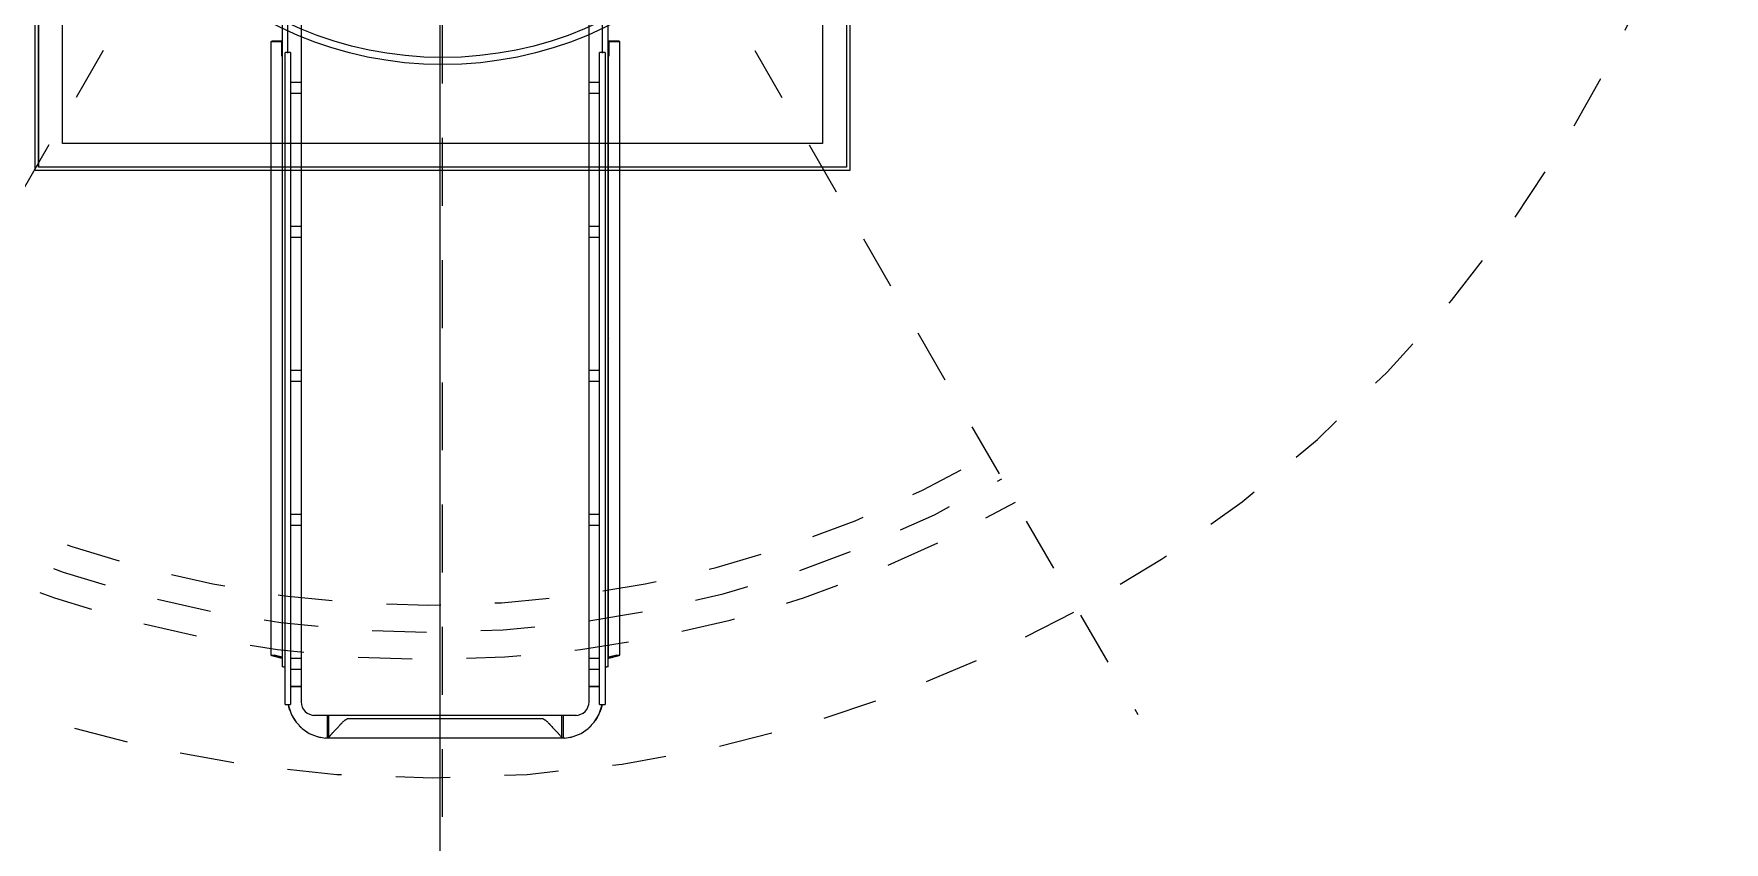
# Model space of a CAD drawing. Header units: metres. Extents: x -22 to 564, y 0 to 143.
# Drawn here: x 40.297 to 43.41, y 46.629 to 48.117 of the extents above; entities that cross this region are included whole.
import ezdxf
from ezdxf.xclip import XClip

# ---------------------------------------------------------------- set-up
doc = ezdxf.new("R2010")
doc.units = ezdxf.units.M
doc.header["$XCLIPFRAME"] = 2
for name, pattern in [('EJES630', [6.3, 5.5, -0.4, 0, -0.4]), ('XREF PB NEURO-ONCOLOGIA$0$CONJUNTO TLAHUAC$0$HIDDEN2', [0.1875, 0.125, -0.0625]), ('XREF PB NEURO-ONCOLOGIA$0$XREF PB NEURO-ONCOLOGIA$0$Dash', [6.35, 3.175, -3.175]), ('XREF PB NEURO-ONCOLOGIA$0$XREF PB NEURO-ONCOLOGIA$0$Dash - Tight', [4.5, 3, -1.5]), ('XREF PB NEURO-ONCOLOGIA$0$XREF PB NEURO-ONCOLOGIA$0$Dash dot', [15.875, 6.35, -4.7625, 0, -4.7625])]:
    doc.linetypes.add(name, pattern=pattern)
doc.layers.add('EJES', color=11, linetype='EJES630', lineweight=0)
for name, color, linetype in [('XREF  PB CONJ$0$PARQUE', 251, 'Continuous'), ('XREF PB NEURO-ONCOLOGIA$0$EQUIPO', 8, 'Continuous'), ('XREF PB NEURO-ONCOLOGIA$0$PROYECCIÓN', 8, 'XREF PB NEURO-ONCOLOGIA$0$CONJUNTO TLAHUAC$0$HIDDEN2')]:
    doc.layers.add(name, color=color, linetype=linetype)

# ---------------------------------------------------------------- blocks, each defined once
blk = doc.blocks.new('XREF PB NEURO-ONCOLOGIA$0$XREF PB NEURO-ONCOLOGIA$0$isocentre - isocentre-2519219-Level 0 - General Arrangement Layout')
at = {"lineweight": 9}
h = blk.add_hatch(color=2, dxfattribs=at)
edge = h.paths.add_edge_path(flags=0)
edge.add_arc((0, 0), 1.52, 0, 90, ccw=False)
edge.add_line((1.52, 0), (0, 0))
edge.add_line((0, 0), (0, 1.52))
h = blk.add_hatch(color=2, dxfattribs=at)
edge = h.paths.add_edge_path(flags=0)
edge.add_line((-1.52, 0), (0, 0))
edge.add_line((0, 0), (0, -1.52))
edge.add_arc((0, 0), 1.52, 180, 270, ccw=False)
for p, q in [((0, 1.52), (0, 0)), ((0, 0), (-1.52, 0)), ((0, -1.52), (0, 0)), ((0, 0), (1.52, 0))]:
    blk.add_line(p, q, dxfattribs=at)
blk.add_circle((0, 0), 1.52, dxfattribs=at)
for start, end in [(0, 90), (180, 270)]:
    blk.add_arc((0, 0), 1.52, start, end, dxfattribs=at)
blk = doc.blocks.new('XREF PB NEURO-ONCOLOGIA$0$XREF PB NEURO-ONCOLOGIA$0$Table Pit')
for p, q in [((-744, -744), (874, -744)), ((880, -750), (-750, -750))]:
    blk.add_line(p, q)
at = {"color": 0}
for points in [[(-750, 750), (880, 750), (880, -750), (-750, -750)], [(-744, 744), (874, 744), (874, -744), (-744, -744)], [(-700, 700), (830, 700), (830, -700), (-700, -700)]]:
    blk.add_lwpolyline(points, close=True, dxfattribs=at)
for radius in [685, 672]:
    blk.add_circle((0, 0), radius, dxfattribs=at)
at = {"color": 2, "lineweight": 9, "xscale": 50, "yscale": 50, "zscale": 50}
blk.add_blockref('XREF PB NEURO-ONCOLOGIA$0$XREF PB NEURO-ONCOLOGIA$0$isocentre - isocentre-2519219-Level 0 - General Arrangement Layout', (0, 0), dxfattribs=at)
blk = doc.blocks.new('*U219')
at = {"color": 0}
for p, q in [((641, 305.3), (641, 325.1)), ((642.5, 325.1), (641, 325.1)), ((1772.3, 326.6), (642.5, 326.6)), ((642.5, 305.3), (642.5, 326.6)), ((1772.3, 320.9), (1772.3, 326.6)), ((1773.7, 325.5), (1772.3, 325.1)), ((1776.9, 306), (1772.3, 325.1)), ((1772.3, 320.9), (1775.9, 305.8)), ((1773.7, 325.5), (1778.4, 306.4)), ((663.7, 294.7), (570, 294.7)), ((1793.4, 304.7), (606.6, 304.7)), ((666.6, 305.3), (641, 305.3)), ((642.5, 306.5), (669.5, 306.5)), ((663, 299.2), (663, 289.2)), ((663, 299.2), (1863, 299.2)), ((1863, 289.2), (663, 289.2)), ((1097.4, 305.6), (666.6, 305.6)), ((666.6, 305.2), (666.6, 305.6)), ((669.5, 305.6), (669.5, 306.5)), ((718.2, 289.2), (718.2, 269.7)), ((737.8, 269.7), (737.8, 289.2)), ((983.2, 289.2), (983.2, 269.7)), ((1002.8, 269.7), (1002.8, 289.2)), ((1158.4, 305.8), (1094.5, 305.8)), ((1094.5, 305.8), (1094.5, 305.6)), ((1097.4, 305.6), (1097.4, 305.2)), ((1158.3, 305.1), (1097.4, 305.1)), ((1158.4, 304.5), (1158.4, 305.8)), ((1158.4, 305.6), (1158.4, 305.8)), ((1776, 305.6), (1158.4, 305.6)), ((1248.2, 289.2), (1248.2, 269.7)), ((1267.8, 269.7), (1267.8, 289.2)), ((1513.2, 289.2), (1513.2, 269.7)), ((1532.8, 269.7), (1532.8, 289.2)), ((1776, 304.9), (1776, 305.6)), ((1776.9, 306), (1778.4, 306.4)), ((1778.4, 306.2), (1776.9, 305.9)), ((1776.9, 305.9), (1776.9, 306)), ((1778.2, 289.2), (1778.2, 269.7)), ((1778.4, 306.4), (1778.4, 306.2)), ((1797.8, 269.7), (1797.8, 289.2)), ((1830, 289.2), (1830, 269.7)), ((1830.1, 269.7), (1830.1, 289.2)), ((1863, 289.2), (1863, 299.2)), ((1882.3, 287.6), (1867.4, 292.8)), ((1895.8, 279.3), (1882.3, 287.6)), ((1858, 269.7), (361.1, 269.7)), ((1907.3, 268.4), (1895.8, 279.3)), ((1916.2, 255.3), (1907.3, 268.4)), ((1922.1, 240.6), (1916.2, 255.3)), ((1883, 246.9), (1883, -237.4)), ((1925.1, 222.5), (1883, 222.5)), ((1925.1, 219.9), (1883, 219.9)), ((1925.1, 219.7), (1883, 219.7)), ((1924.9, 225), (1922.1, 240.6)), ((1923.9, 219.4), (1925.1, 219.4)), ((1925.1, 225), (1924.9, 225)), ((1925.1, 225), (1925.1, -215.3)), ((1889.1, -175.1), (1889.1, 184.9)), ((1925.1, -209.9), (1883, -209.9)), ((1883, -210.1), (1925.1, -210.1)), ((1883, -212.8), (1925.1, -212.8)), ((1922.1, -230.9), (1924.9, -215.3)), ((1925.1, -209.7), (1924, -209.7)), ((1924.9, -215.3), (1925.1, -215.3)), ((1907.3, -258.6), (1916.2, -245.6)), ((1916.2, -245.6), (1922.1, -230.9)), ((361.1, -260.3), (1858, -260.3)), ((663, -279.8), (663, -289.8)), ((663, -279.8), (1863, -279.8)), ((718.2, -260.3), (718.2, -279.8)), ((737.8, -279.8), (737.8, -260.3)), ((983.2, -260.3), (983.2, -279.8)), ((1002.8, -279.8), (1002.8, -260.3)), ((1248.2, -260.3), (1248.2, -279.8)), ((1267.8, -279.8), (1267.8, -260.3)), ((1513.2, -260.3), (1513.2, -279.8)), ((1532.8, -279.8), (1532.8, -260.3)), ((1778.2, -260.3), (1778.2, -279.8)), ((1797.8, -279.8), (1797.8, -260.3)), ((1830, -260.3), (1830, -279.8)), ((1830.1, -279.8), (1830.1, -260.3)), ((1863, -289.8), (1863, -279.8)), ((1867.4, -283.1), (1882.3, -277.9)), ((1882.3, -277.9), (1895.8, -269.6)), ((1895.8, -269.6), (1907.3, -258.6)), ((570, -285.3), (663.7, -285.3)), ((606.6, -295.3), (1793.4, -295.3)), ((641, -314.7), (641, -295.1)), ((642.5, -316.2), (642.5, -294.8)), ((669.5, -296), (642.5, -296)), ((1863, -289.8), (663, -289.8)), ((669.5, -296), (669.5, -295.3)), ((1775.9, -295.3), (1772.3, -310.4)), ((1772.3, -314.7), (1776.9, -295.4)), ((1772.3, -315.8), (1772.3, -310.4)), ((1778.4, -295.9), (1773.7, -315)), ((1776.9, -295.4), (1778.4, -295.7)), ((1776.9, -295.4), (1778.4, -295.7)), ((1778.4, -295.7), (1778.4, -295.9)), ((641, -314.7), (642.5, -314.7)), ((642.5, -316.2), (1772.3, -316.2)), ((1772.3, -314.7), (1773.7, -315)), ((1772.3, -316.2), (1772.3, -315.8))]:
    blk.add_line(p, q, dxfattribs=at)
for centre, radius, start, end in [((1850.1, 219.9), 75, 69.3351, 72.4271), ((1850.1, 219.9), 75, 55.5897, 60.6726), ((1858, 244.7), 25, 0, 90), ((1850.1, 219.9), 75, 42.0523, 46.7268), ((1850.1, 219.9), 75, 29.831, 31.2507), ((1850.1, 219.9), 75, 11.4703, 14.4854), ((1858, -235.3), 25, 270, 0), ((1850.1, -210.1), 75, 328.7493, 330.169), ((1850.1, -210.1), 75, 345.5146, 348.5297), ((1850.1, -210.1), 75, 299.3274, 304.4103), ((1850.1, -210.1), 75, 314.2816, 317.9477), ((1850.1, -210.1), 75, 287.5729, 290.6649)]:
    blk.add_arc(centre, radius, start, end, dxfattribs=at)
for points in [[(1163, 305.6), (1162.7, 305.6), (1162.2, 305.6), (1161.4, 305.4), (1160.7, 305.1), (1160.3, 304.8), (1160.1, 304.7)], [(1188.8, 304.7), (1188.9, 304.8), (1189, 305.1), (1189.2, 305.4), (1189.5, 305.6), (1189.6, 305.6), (1189.7, 305.6)], [(1189.7, 305.6), (1189.7, 305.6), (1189.7, 305.6), (1189.6, 305.4), (1189.6, 305.1), (1189.6, 304.8), (1189.6, 304.7)], [(1775.9, 305.8), (1775.9, 305.7), (1776, 305.7), (1776, 305.6), (1776, 305.6)], [(1776, 305.6), (1776, 305.6), (1776, 305.6), (1776, 305.3), (1776.1, 305.1), (1776.1, 304.9)], [(1778.4, 306.2), (1778.4, 306.2), (1778.4, 306.1), (1778.6, 305.6), (1778.7, 305), (1778.8, 304.7)], [(1867.4, 292.8), (1865.9, 293.2), (1864.5, 293.5), (1863, 293.7)], [(1863.1, 293.7), (1864.1, 293.5), (1866.3, 293.1), (1869.5, 292.3), (1871.6, 291.7), (1872.7, 291.4)], [(1776.9, -295.4), (1776.9, -295.4), (1776.9, -295.4), (1776.9, -295.3)]]:
    blk.add_open_spline(points, degree=3, dxfattribs=at)
for points, knots in [([(1777.2, 304.9), (1777.1, 305), (1777.1, 305.3), (1777, 305.8), (1776.9, 305.9), (1776.9, 305.9)], [0.4285714, 0.4285714, 0.4285714, 0.4285714, 0.5, 0.75, 1, 1, 1, 1]), ([(1793.4, 304.7), (1793.4, 304.7), (1793.5, 304.3), (1793.8, 303), (1794.1, 301.8), (1794.3, 300.8), (1794.5, 300.2)], [0, 0, 0, 0, 0.2857143, 0.4285714, 0.5714286, 0.7142857, 0.7142857, 0.7142857, 0.7142857]), ([(1889.1, 184.9), (1889.7, 186), (1890.7, 187.6), (1891.9, 189.4), (1892.7, 190.4), (1893.2, 191.1), (1893.8, 191.8), (1894.7, 192.8), (1895.8, 193.9), (1897, 194.9), (1897.9, 195.8), (1898.5, 196.4), (1899.2, 197.1), (1900.1, 197.9), (1901.2, 199), (1902.5, 200.3), (1904.2, 201.9), (1906.4, 203.9), (1908.9, 206.3), (1911.3, 208.6), (1913.6, 210.7), (1915.5, 212.4), (1916.9, 213.6), (1917.9, 214.5), (1918.8, 215.4), (1920.1, 216.4), (1922, 218.1), (1923.2, 219), (1923.9, 219.4)], [0, 0, 0, 0, 0.0625, 0.09375, 0.109375, 0.125, 0.140625, 0.15625, 0.1875, 0.21875, 0.234375, 0.25, 0.265625, 0.28125, 0.3125, 0.34375, 0.375, 0.4375, 0.5, 0.5625, 0.625, 0.6875, 0.71875, 0.75, 0.78125, 0.8125, 0.875, 1, 1, 1, 1]), ([(1924, -209.7), (1923.3, -209.4), (1922.1, -208.4), (1920.2, -206.8), (1918.9, -205.7), (1918, -204.9), (1917, -204), (1915.6, -202.8), (1913.7, -201.1), (1911.4, -198.9), (1909, -196.7), (1906.4, -194.3), (1904.3, -192.3), (1902.6, -190.6), (1901.2, -189.3), (1900.1, -188.3), (1899.2, -187.4), (1898.6, -186.8), (1897.9, -186.1), (1897, -185.3), (1895.8, -184.2), (1894.7, -183.1), (1893.9, -182.2), (1893.3, -181.4), (1892.7, -180.7), (1891.9, -179.7), (1890.7, -177.9), (1889.7, -176.3), (1889.1, -175.1)], [0, 0, 0, 0, 0.125, 0.1875, 0.21875, 0.25, 0.28125, 0.3125, 0.375, 0.4375, 0.5, 0.5625, 0.625, 0.65625, 0.6875, 0.71875, 0.734375, 0.75, 0.765625, 0.78125, 0.8125, 0.84375, 0.859375, 0.875, 0.890625, 0.90625, 0.9375, 1, 1, 1, 1]), ([(1778.5, -295.2), (1778.5, -295.4), (1778.4, -295.7), (1778.4, -295.7), (1778.4, -295.7)], [0.5714286, 0.5714286, 0.5714286, 0.5714286, 0.75, 1, 1, 1, 1]), ([(1794.5, -290.7), (1794.2, -291.8), (1793.8, -293.5), (1793.4, -294.9), (1793.4, -295.3), (1793.4, -295.3)], [0.2857143, 0.2857143, 0.2857143, 0.2857143, 0.5714286, 0.7857143, 1, 1, 1, 1]), ([(1872.7, -281.6), (1871.6, -282), (1869.5, -282.6), (1866.3, -283.4), (1864.1, -283.8), (1863, -284)], [0, 0, 0, 0, 0.1428571, 0.2857143, 0.4301996, 0.4301996, 0.4301996, 0.4301996]), ([(1863, -284), (1863.3, -284), (1864.8, -283.7), (1866.2, -283.4), (1867.4, -283.1)], [0.7485544, 0.7485544, 0.7485544, 0.7485544, 0.8, 1, 1, 1, 1])]:
    blk.add_open_spline(points, degree=3, knots=knots, dxfattribs=at)
blk = doc.blocks.new('*U217')
at = {"color": 5, "linetype": 'XREF PB NEURO-ONCOLOGIA$0$XREF PB NEURO-ONCOLOGIA$0$Dash - Tight', "ltscale": 10}
for q in [(2261.3, 1305.6), (2261.3, -1305.6)]:
    blk.add_line((0, 0), q, dxfattribs=at)
at = {"color": 5, "linetype": 'XREF PB NEURO-ONCOLOGIA$0$XREF PB NEURO-ONCOLOGIA$0$Dash', "ltscale": 10}
for centre, radius, start, end in [((-67.2, 5.6), 2445.1, 260, 100), ((0, 0), 2160, 330, 30), ((0, 0), 2060, 329.9999, 30.0002)]:
    blk.add_arc(centre, radius, start, end, dxfattribs=at)
at = {"color": 5, "linetype": 'XREF PB NEURO-ONCOLOGIA$0$XREF PB NEURO-ONCOLOGIA$0$Dash dot', "ltscale": 10}
blk.add_arc((0, 0), 2110, 330, 30, dxfattribs=at)
blk = doc.blocks.new('XREF PB NEURO-ONCOLOGIA')
at = {"layer": 'XREF PB NEURO-ONCOLOGIA$0$PROYECCIÓN'}
blk.add_line((11.8517, 4.4512, 0), (18.9517, 4.4512, 0), dxfattribs=at)
at = {"layer": 'XREF PB NEURO-ONCOLOGIA$0$EQUIPO', "color": 8, "xscale": 0.0009999999999940395, "yscale": 0.0009999999999940395, "zscale": 0.0009999999999940395, "rotation": 180}
for name, p in [('*U217', (15.6517, 4.4762, 0)), ('*U219', (15.2717, 4.4512, 0)), ('XREF PB NEURO-ONCOLOGIA$0$XREF PB NEURO-ONCOLOGIA$0$Table Pit', (15.2717, 4.4512, 0))]:
    blk.add_blockref(name, p, dxfattribs=at)
blk = doc.blocks.new('XREF  PB CONJ')
at = {"layer": 'XREF  PB CONJ$0$PARQUE', "true_color": 0x136734}
h = blk.add_hatch(dxfattribs=at)
h.set_pattern_fill('CROSS', color=116, scale=0.02, angle=90)
edge = h.paths.add_edge_path()
edge.add_line((3.5883, 104.6056), (1.6936, 104.3684))
edge.add_line((1.6936, 104.3684), (2.4784, 17.6083))
edge.add_line((2.4784, 17.6083), (97.731, 17.9336))
edge.add_arc((97.7247, 19.237), 1.3034, 270.2752, 363.1006)
edge.add_line((99.0262, 19.3075), (96.4762, 19.3078))
edge.add_line((96.4762, 19.3078), (96.602, 20.224))
edge.add_line((96.602, 20.224), (62.4128, 20.224))
edge.add_arc((58.6329, 24.6535), 5.8231, 229.52466, 310.47534, ccw=False)
edge.add_line((54.8531, 20.224), (26.2527, 20.2188))
edge.add_line((26.2527, 20.2188), (4.2837, 20.0304))
edge.add_line((4.2837, 20.0304), (4.055, 46.6913))
edge.add_line((4.055, 46.6913), (2.3881, 46.6912))
edge.add_line((2.3881, 46.6912), (2.3881, 54.8033))
edge.add_line((2.3881, 54.8033), (3.9854, 54.8034))
edge.add_line((3.9854, 54.8034), (3.7464, 82.6679))
edge.add_line((3.7464, 82.6679), (3.6185, 95.2556))
edge.add_line((3.6185, 95.2556), (3.5883, 104.6056))

msp = doc.modelspace()

# ---------------------------------------------------------------- block references
at = {"rotation": 90}
msp.add_blockref('XREF PB NEURO-ONCOLOGIA', (45.501, 33.4734), dxfattribs=at)

# ---------------------------------------------------------------- next in the draw order: block references
ref = msp.add_blockref('XREF  PB CONJ', (67.8976, 28.71, 0), dxfattribs=dict(rotation=89.50849308405942))
XClip(ref).set_block_clipping_path([(-2.936402334, 82.9334608569), (21.1250270707, 82.9334608569), (21.1250270707, 49.0397586863), (26.6296707885, 49.0397586863), (26.6284018429, 17.4712422498), (-2.8531787476, 17.4341989701)])

# ---------------------------------------------------------------- next in the draw order: linework, layer by layer
at = {"layer": 'EJES'}
msp.add_line((41.046, 33.668), (41.0447, 59.0501), dxfattribs=at)

doc.saveas('drawing.dxf')
